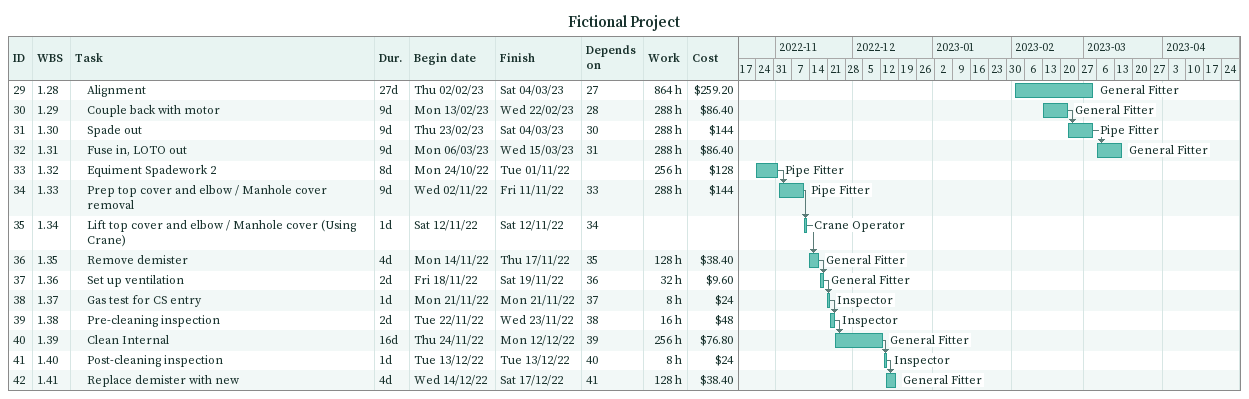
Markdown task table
Fictional Project

| ID | WBS | Task | Duration | Start | Finish | Predecessors | Resources | Work (h) | Cost ($) |
|---|---|---|---|---|---|---|---|---|---|
| 29 | 1.28 | Alignment | 27d | 2023-02-02 | 2023-03-04 | 27 | General Fitter | 864 | 259.20 |
| 30 | 1.29 | Couple back with motor | 9d | 2023-02-13 | 2023-02-22 | 28 | General Fitter | 288 | 86.40 |
| 31 | 1.30 | Spade out | 9d | 2023-02-23 | 2023-03-04 | 30 | Pipe Fitter | 288 | 144 |
| 32 | 1.31 | Fuse in, LOTO out | 9d | 2023-03-06 | 2023-03-15 | 31 | General Fitter | 288 | 86.40 |
| 33 | 1.32 | Equiment Spadework 2 | 8d | 2022-10-24 | 2022-11-01 |  | Pipe Fitter | 256 | 128 |
| 34 | 1.33 | Prep top cover and elbow / Manhole cover removal | 9d | 2022-11-02 | 2022-11-11 | 33 | Pipe Fitter | 288 | 144 |
| 35 | 1.34 | Lift top cover and elbow / Manhole cover (Using Crane) | 1d | 2022-11-12 | 2022-11-12 | 34 | Crane Operator |  |  |
| 36 | 1.35 | Remove demister | 4d | 2022-11-14 | 2022-11-17 | 35 | General Fitter | 128 | 38.40 |
| 37 | 1.36 | Set up ventilation | 2d | 2022-11-18 | 2022-11-19 | 36 | General Fitter | 32 | 9.60 |
| 38 | 1.37 | Gas test for CS entry | 1d | 2022-11-21 | 2022-11-21 | 37 | Inspector | 8 | 24 |
| 39 | 1.38 | Pre-cleaning inspection | 2d | 2022-11-22 | 2022-11-23 | 38 | Inspector | 16 | 48 |
| 40 | 1.39 | Clean Internal | 16d | 2022-11-24 | 2022-12-12 | 39 | General Fitter | 256 | 76.80 |
| 41 | 1.40 | Post-cleaning inspection | 1d | 2022-12-13 | 2022-12-13 | 40 | Inspector | 8 | 24 |
| 42 | 1.41 | Replace demister with new | 4d | 2022-12-14 | 2022-12-17 | 41 | General Fitter | 128 | 38.40 |
